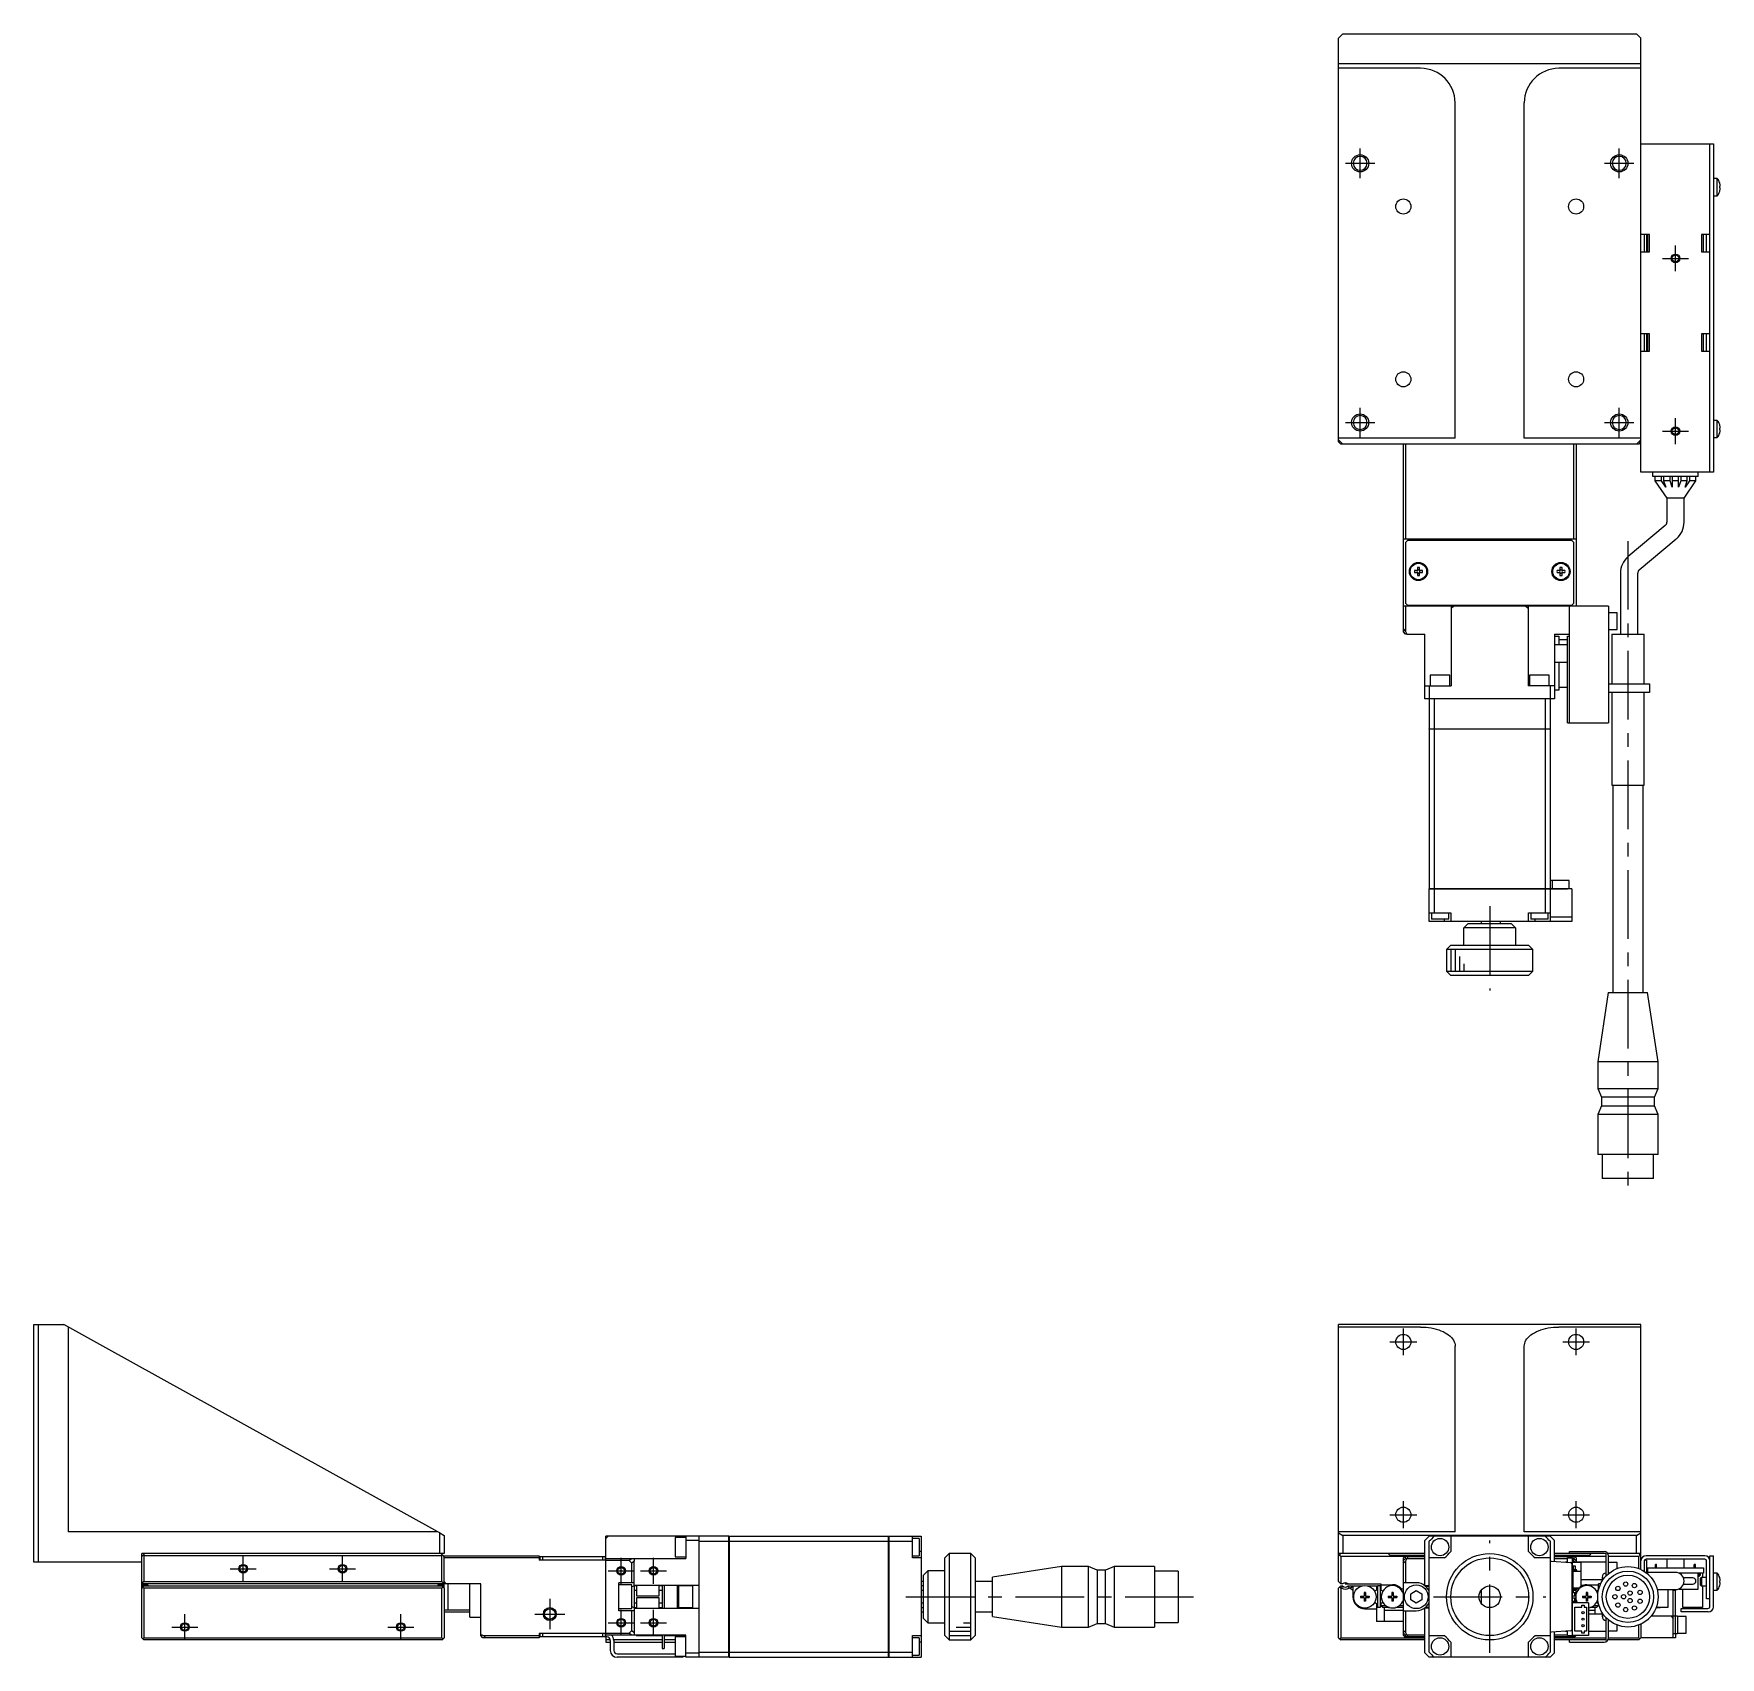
# Model space of a CAD drawing. Extents: x 0 to 808, y -8 to 686.
# Drawn here: x 0 to 390.5, y 310.1 to 686 of the extents above; entities that cross this region are included whole.
import ezdxf

# ---------------------------------------------------------------- set-up
doc = ezdxf.new("R2010")
doc.units = 0
doc.header["$LTSCALE"] = 0.5
doc.linetypes.add('CENTER', pattern=[50.8, 31.75, -6.35, 6.35, -6.35])
for name, color, linetype in [('MSM_CENTER', 1, 'CENTER'), ('MSM_CONTINUOUS', 7, 'CONTINUOUS'), ('MSM_NARROW', 5, 'CONTINUOUS')]:
    doc.layers.add(name, color=color, linetype=linetype)

msp = doc.modelspace()

# ---------------------------------------------------------------- linework, layer by layer
at = {"layer": 'MSM_CENTER'}
for p, q in [((307.13, 652.58), (307.13, 659.38)), ((367.13, 652.58), (367.13, 659.38)), ((303.73, 655.98), (310.53, 655.98)), ((363.73, 655.98), (370.53, 655.98)), ((380.13, 630.98), (380.13, 636.98)), ((377.13, 633.98), (383.13, 633.98)), ((307.13, 592.58), (307.13, 599.38)), ((367.13, 592.58), (367.13, 599.38)), ((303.73, 595.98), (310.53, 595.98)), ((363.73, 595.98), (370.53, 595.98)), ((377.13, 593.98), (383.13, 593.98)), ((380.13, 590.98), (380.13, 596.98)), ((369.13, 568.53), (369.13, 417.43)), ((337.13, 483.98), (337.13, 464.48)), ((314.03, 383.12), (320.23, 383.12)), ((317.13, 380.02), (317.13, 386.22)), ((354.03, 383.12), (360.23, 383.12)), ((357.13, 380.02), (357.13, 386.22)), ((317.13, 340.02), (317.13, 346.22)), ((357.13, 340.02), (357.13, 346.22)), ((314.03, 343.12), (320.23, 343.12)), ((354.03, 343.12), (360.23, 343.12)), ((337.13, 311.12), (337.13, 337.12)), ((48.5, 327.62), (48.5, 333.62)), ((71.5, 327.62), (71.5, 333.62)), ((136, 327.12), (136, 333.12)), ((143.5, 327.12), (143.5, 333.12)), ((45.5, 330.62), (51.5, 330.62)), ((68.5, 330.62), (74.5, 330.62)), ((133, 330.12), (139, 330.12)), ((140.5, 330.12), (146.5, 330.12)), ((119.5, 323.62), (119.5, 316.62)), ((136, 315.12), (136, 321.12)), ((143.5, 315.12), (143.5, 321.12)), ((201.95, 324.12), (268.55, 324.12)), ((324.13, 324.12), (350.13, 324.12)), ((32, 317.12), (38, 317.12)), ((35, 314.12), (35, 320.12)), ((82, 317.12), (88, 317.12)), ((85, 314.12), (85, 320.12)), ((116, 320.12), (123, 320.12)), ((133, 318.12), (139, 318.12)), ((140.5, 318.12), (146.5, 318.12))]:
    msp.add_line(p, q, dxfattribs=at)
at = {"layer": 'MSM_CONTINUOUS'}
for p, q in [((303.13, 685.98), (302.13, 684.98)), ((302.13, 591.48), (302.13, 684.98)), ((303.13, 685.98), (371.13, 685.98)), ((372.13, 684.98), (371.13, 685.98)), ((372.13, 584.48), (372.13, 684.98)), ((372.13, 678.98), (302.13, 678.98)), ((321.13, 677.98), (302.13, 677.98)), ((372.13, 677.98), (353.13, 677.98)), ((329.13, 592.39), (329.13, 669.98)), ((345.13, 592.39), (345.13, 669.98)), ((372.13, 660.48), (388.93, 660.48)), ((388.13, 584.48), (388.13, 660.48)), ((388.93, 660.48), (388.93, 584.48)), ((389.82, 652.48), (388.93, 652.48)), ((389.82, 648.48), (389.82, 652.48)), ((388.93, 648.48), (389.82, 648.48)), ((390.38, 651.41), (390.38, 651.43)), ((390.38, 650.68), (390.51, 650.68)), ((390.38, 650.28), (390.38, 650.68)), ((390.51, 650.28), (390.38, 650.28)), ((390.38, 649.53), (390.38, 649.55)), ((374.13, 639.48), (372.13, 639.48)), ((372.93, 639.48), (372.93, 635.48)), ((373.43, 639.48), (373.43, 635.48)), ((373.63, 639.48), (373.63, 635.48)), ((374.13, 635.48), (374.13, 639.48)), ((388.13, 639.48), (386.13, 639.48)), ((386.13, 639.48), (386.13, 635.48)), ((386.63, 635.48), (386.63, 639.48)), ((387.33, 635.48), (387.33, 639.48)), ((372.13, 635.48), (374.13, 635.48)), ((386.13, 635.48), (388.13, 635.48)), ((374.13, 616.48), (372.13, 616.48)), ((372.93, 616.48), (372.93, 612.48)), ((373.43, 616.48), (373.43, 612.48)), ((373.63, 616.48), (373.63, 612.48)), ((374.13, 612.48), (374.13, 616.48)), ((388.13, 616.48), (386.13, 616.48)), ((386.13, 616.48), (386.13, 612.48)), ((386.63, 612.48), (386.63, 616.48)), ((387.33, 612.48), (387.33, 616.48)), ((372.13, 612.48), (374.13, 612.48)), ((386.13, 612.48), (388.13, 612.48)), ((389.82, 596.48), (388.93, 596.48)), ((389.82, 592.48), (389.82, 596.48)), ((390.38, 595.41), (390.38, 595.43)), ((390.38, 594.68), (390.51, 594.68)), ((390.38, 594.28), (390.38, 594.68)), ((390.51, 594.28), (390.38, 594.28)), ((329.13, 592.39), (302.13, 592.39)), ((302.13, 591.98), (303.13, 590.98)), ((302.28, 591.33), (302.13, 591.48)), ((302.28, 591.33), (302.53, 591.58)), ((302.63, 590.98), (302.28, 591.33)), ((371.63, 590.98), (302.63, 590.98)), ((317.13, 547.48), (317.13, 590.98)), ((317.63, 590.98), (317.63, 568.98)), ((372.13, 592.39), (345.13, 592.39)), ((356.63, 568.98), (356.63, 590.98)), ((357.13, 590.98), (357.13, 553.48)), ((371.13, 590.98), (372.13, 591.98)), ((371.98, 591.33), (371.63, 590.98)), ((371.73, 591.58), (371.98, 591.33)), ((372.13, 591.48), (371.98, 591.33)), ((388.93, 592.48), (389.82, 592.48)), ((390.38, 593.53), (390.38, 593.55)), ((388.93, 584.48), (372.13, 584.48)), ((374.88, 583.48), (374.88, 584.48)), ((385.38, 583.48), (374.88, 583.48)), ((375.38, 583.48), (375.38, 582.48)), ((376.88, 582.48), (375.38, 582.48)), ((375.38, 582.48), (378.13, 578.48)), ((376.88, 582.48), (376.88, 583.48)), ((377.88, 581.03), (376.88, 582.48)), ((377.38, 583.48), (377.38, 582.48)), ((378.88, 582.48), (377.38, 582.48)), ((377.38, 582.48), (377.88, 581.03)), ((378.88, 582.48), (378.88, 583.48)), ((379.38, 581.03), (378.88, 582.48)), ((379.38, 583.48), (379.38, 581.03)), ((380.88, 582.48), (379.38, 582.48)), ((380.88, 581.03), (380.88, 583.48)), ((381.38, 582.48), (380.88, 581.03)), ((381.38, 583.48), (381.38, 582.48)), ((382.88, 582.48), (381.38, 582.48)), ((382.13, 578.48), (384.88, 582.48)), ((382.38, 581.03), (382.88, 582.48)), ((383.38, 582.48), (382.38, 581.03)), ((382.88, 582.48), (382.88, 583.48)), ((383.38, 583.48), (383.38, 582.48)), ((384.88, 582.48), (383.38, 582.48)), ((384.88, 582.48), (384.88, 583.48)), ((385.38, 583.48), (385.38, 584.48)), ((382.13, 578.48), (378.13, 578.48)), ((378.13, 578.48), (378.13, 572.88)), ((382.13, 572.88), (382.13, 578.48)), ((377.77, 572.12), (369.19, 564.92)), ((357.13, 568.98), (317.13, 568.98)), ((318.13, 568.68), (317.63, 568.18)), ((317.63, 568.18), (317.63, 554.18)), ((356.13, 568.68), (318.13, 568.68)), ((322.88, 568.98), (322.88, 568.68)), ((323.38, 568.98), (323.38, 568.68)), ((328.88, 568.68), (328.88, 568.98)), ((332.33, 568.98), (332.13, 568.78)), ((342.13, 568.78), (332.13, 568.78)), ((332.13, 568.78), (332.13, 568.68)), ((342.13, 568.78), (341.93, 568.98)), ((342.13, 568.68), (342.13, 568.78)), ((345.38, 568.98), (345.38, 568.68)), ((350.88, 568.68), (350.88, 568.98)), ((351.38, 568.68), (351.38, 568.98)), ((356.63, 568.18), (356.13, 568.68)), ((356.63, 554.18), (356.63, 568.18)), ((371.76, 561.85), (380.34, 569.05)), ((320.39, 562.4), (320.39, 561.72)), ((320.87, 561.72), (320.87, 562.4)), ((353.39, 562.4), (353.39, 561.72)), ((353.87, 561.72), (353.87, 562.4)), ((320.39, 561.72), (319.71, 561.72)), ((319.71, 561.24), (320.39, 561.24)), ((320.39, 561.24), (320.39, 560.56)), ((321.55, 561.72), (320.87, 561.72)), ((320.87, 560.56), (320.87, 561.24)), ((320.87, 561.24), (321.55, 561.24)), ((353.39, 561.72), (352.71, 561.72)), ((352.71, 561.24), (353.39, 561.24)), ((353.39, 561.24), (353.39, 560.56)), ((354.55, 561.72), (353.87, 561.72)), ((353.87, 560.56), (353.87, 561.24)), ((353.87, 561.24), (354.55, 561.24)), ((367.4, 561.09), (367.4, 546.98)), ((371.4, 546.98), (371.4, 561.09)), ((364.63, 553.48), (317.13, 553.48)), ((317.63, 554.18), (318.13, 553.68)), ((317.63, 553.48), (317.63, 547.6)), ((318.13, 553.68), (356.13, 553.68)), ((322.88, 553.68), (322.88, 553.48)), ((327.13, 553.68), (327.13, 553.48)), ((328.13, 553.68), (328.13, 553.48)), ((328.23, 553.48), (328.23, 534.98)), ((328.23, 552.98), (328.73, 553.48)), ((329.63, 553.68), (329.63, 553.48)), ((344.63, 553.48), (344.63, 553.68)), ((345.53, 553.48), (346.03, 552.98)), ((346.03, 553.48), (346.03, 534.98)), ((346.13, 553.68), (346.13, 553.48)), ((347.13, 553.48), (347.13, 553.68)), ((351.38, 553.48), (351.38, 553.68)), ((355.63, 526.48), (355.63, 553.48)), ((356.13, 553.68), (356.63, 554.18)), ((364.63, 553.48), (364.63, 526.48)), ((366.63, 551.88), (364.63, 551.88)), ((366.63, 548.08), (366.63, 551.88)), ((317.13, 548.1), (317.63, 547.6)), ((317.63, 546.98), (317.13, 547.48)), ((317.63, 547.6), (317.93, 546.98)), ((317.93, 546.98), (317.63, 546.98)), ((317.93, 546.98), (322.13, 546.98)), ((322.13, 531.98), (322.13, 546.98)), ((352.13, 546.98), (352.13, 531.98)), ((352.13, 546.98), (355.63, 546.98)), ((364.63, 548.08), (366.63, 548.08)), ((365.38, 546.98), (372.88, 546.98)), ((365.38, 546.98), (365.38, 535.48)), ((372.88, 535.48), (372.88, 546.98)), ((352.13, 546.48), (353.13, 546.48)), ((355.13, 544.48), (352.13, 544.48)), ((353.13, 546.48), (353.13, 544.48)), ((353.13, 545.73), (355.13, 545.73)), ((355.13, 546.48), (355.63, 546.48)), ((355.13, 526.48), (355.13, 546.48)), ((352.13, 540.48), (355.13, 540.48)), ((353.13, 540.48), (353.13, 533.98)), ((327.88, 537.48), (323.38, 537.48)), ((323.38, 537.48), (323.38, 534.98)), ((327.88, 534.98), (327.88, 537.48)), ((350.88, 537.48), (346.38, 537.48)), ((346.38, 537.48), (346.38, 534.98)), ((350.88, 534.98), (350.88, 537.48)), ((364.63, 535.48), (374.13, 535.48)), ((374.13, 535.48), (374.13, 533.48)), ((322.13, 534.98), (328.23, 534.98)), ((352.13, 531.98), (322.13, 531.98)), ((323.13, 534.98), (323.13, 525.03)), ((324.28, 531.98), (324.28, 525.03)), ((352.13, 534.98), (346.03, 534.98)), ((349.97, 531.98), (349.97, 525.03)), ((351.13, 534.98), (351.13, 525.03)), ((353.13, 533.98), (352.13, 533.98)), ((353.13, 534.73), (355.13, 534.73)), ((374.13, 533.48), (364.63, 533.48)), ((365.38, 533.48), (365.38, 511.98)), ((372.88, 511.98), (372.88, 533.48)), ((323.13, 525.03), (351.13, 525.03)), ((323.13, 524.98), (323.13, 488.03)), ((351.13, 524.98), (323.13, 524.98)), ((323.14, 524.98), (323.14, 525.03)), ((324.28, 524.98), (324.28, 488.03)), ((324.29, 524.98), (324.29, 525.03)), ((349.97, 524.98), (349.97, 525.03)), ((349.97, 524.98), (349.97, 488.03)), ((351.12, 524.98), (351.12, 525.03)), ((351.13, 524.98), (351.13, 488.03)), ((355.13, 526.48), (364.63, 526.48)), ((365.38, 511.98), (372.88, 511.98)), ((365.63, 511.98), (365.63, 463.98)), ((372.63, 463.98), (372.63, 511.98)), ((355.53, 489.98), (351.13, 489.98)), ((351.63, 488.03), (351.63, 489.98)), ((355.53, 487.98), (355.53, 489.98)), ((323.13, 488.03), (355.13, 488.03)), ((356.13, 487.98), (323.13, 487.98)), ((323.13, 480.48), (323.13, 487.98)), ((323.14, 487.98), (323.14, 488.03)), ((324.28, 487.98), (324.28, 482.48)), ((324.29, 487.98), (324.29, 488.03)), ((349.97, 487.98), (349.97, 488.03)), ((349.97, 487.98), (349.97, 482.48)), ((351.12, 487.98), (351.12, 488.03)), ((351.13, 487.98), (351.13, 480.48)), ((355.13, 488.03), (355.13, 487.98)), ((356.13, 487.98), (356.13, 481.53)), ((323.13, 482.48), (328.13, 482.48)), ((356.13, 480.48), (323.13, 480.48)), ((323.63, 482.48), (323.63, 480.98)), ((327.63, 480.98), (323.63, 480.98)), ((326.63, 480.48), (326.63, 480.98)), ((327.63, 480.98), (327.63, 482.48)), ((328.13, 482.48), (328.13, 480.48)), ((335.13, 480.48), (335.13, 479.98)), ((339.63, 479.98), (339.63, 480.48)), ((346.13, 480.48), (346.13, 482.48)), ((346.13, 482.48), (351.13, 482.48)), ((346.63, 482.48), (346.63, 480.98)), ((350.63, 480.98), (346.63, 480.98)), ((347.63, 480.48), (347.63, 480.98)), ((350.63, 480.98), (350.63, 482.48)), ((351.13, 481.53), (356.13, 481.53)), ((356.13, 481.48), (351.13, 481.48)), ((356.08, 481.48), (356.08, 481.53)), ((356.13, 481.48), (356.13, 480.48)), ((332.13, 479.98), (331.13, 478.98)), ((343.13, 478.98), (331.13, 478.98)), ((331.13, 474.98), (331.13, 478.98)), ((332.13, 479.98), (342.13, 479.98)), ((343.13, 478.98), (342.13, 479.98)), ((343.13, 478.98), (343.13, 474.98)), ((328.13, 474.98), (327.13, 473.98)), ((347.13, 473.98), (327.13, 473.98)), ((327.13, 473.98), (327.13, 468.98)), ((328.13, 474.98), (346.13, 474.98)), ((347.13, 473.98), (346.13, 474.98)), ((347.13, 468.98), (347.13, 473.98)), ((327.13, 468.98), (347.13, 468.98)), ((327.13, 468.98), (328.13, 467.98)), ((346.13, 467.98), (347.13, 468.98)), ((346.13, 467.98), (328.13, 467.98)), ((364.56, 463.98), (362.13, 447.98)), ((364.56, 463.98), (373.7, 463.98)), ((376.13, 447.98), (373.7, 463.98)), ((376.13, 447.98), (362.13, 447.98)), ((362.13, 447.98), (362.13, 441.78)), ((376.13, 441.78), (376.13, 447.98)), ((362.13, 441.78), (376.13, 441.78)), ((362.13, 441.78), (362.98, 439.78)), ((375.28, 439.78), (376.13, 441.78)), ((362.98, 437.78), (362.13, 435.78)), ((375.28, 439.78), (362.98, 439.78)), ((362.98, 439.78), (362.98, 437.78)), ((362.98, 437.78), (375.28, 437.78)), ((375.28, 437.78), (375.28, 439.78)), ((376.13, 435.78), (375.28, 437.78)), ((376.13, 435.78), (362.13, 435.78)), ((362.13, 435.78), (362.13, 426.48)), ((376.13, 426.48), (376.13, 435.78)), ((376.13, 426.48), (362.13, 426.48)), ((363.18, 426.48), (363.18, 420.98)), ((375.08, 420.98), (375.08, 426.48)), ((375.08, 420.98), (363.18, 420.98)), ((0, 332.12), (0, 387.12)), ((0, 387.12), (7, 387.12)), ((1, 387.12), (1, 332.12)), ((16, 382.13), (7, 387.12)), ((372.13, 387.12), (302.13, 387.12)), ((302.13, 327.62), (302.13, 387.12)), ((372.13, 330.44), (372.13, 387.12)), ((8, 386.56), (8, 339.12)), ((321.13, 386.56), (302.13, 386.56)), ((321.13, 386.56), (321.75, 386.55)), ((321.75, 386.55), (322.38, 386.51)), ((322.38, 386.51), (322.99, 386.44)), ((322.99, 386.44), (323.6, 386.35)), ((323.6, 386.35), (324.19, 386.22)), ((324.19, 386.22), (324.76, 386.08)), ((324.76, 386.08), (325.31, 385.91)), ((325.31, 385.91), (325.83, 385.72)), ((325.83, 385.72), (326.32, 385.5)), ((326.32, 385.5), (326.78, 385.26)), ((326.78, 385.26), (327.21, 385.01)), ((327.21, 385.01), (327.6, 384.73)), ((327.6, 384.73), (327.95, 384.44)), ((327.95, 384.44), (328.25, 384.14)), ((328.25, 384.14), (328.52, 383.82)), ((328.52, 383.82), (328.74, 383.5)), ((328.74, 383.5), (328.91, 383.16)), ((328.91, 383.16), (329.03, 382.82)), ((329.03, 382.82), (329.1, 382.48)), ((345.15, 382.48), (345.23, 382.82)), ((345.23, 382.82), (345.35, 383.16)), ((345.35, 383.16), (345.52, 383.5)), ((345.52, 383.5), (345.74, 383.82)), ((345.74, 383.82), (346, 384.14)), ((346, 384.14), (346.31, 384.44)), ((346.31, 384.44), (346.65, 384.73)), ((346.65, 384.73), (347.04, 385.01)), ((347.04, 385.01), (347.47, 385.26)), ((347.47, 385.26), (347.93, 385.5)), ((347.93, 385.5), (348.42, 385.72)), ((348.42, 385.72), (348.95, 385.91)), ((348.95, 385.91), (349.49, 386.08)), ((349.49, 386.08), (350.07, 386.22)), ((350.07, 386.22), (350.65, 386.35)), ((350.65, 386.35), (351.26, 386.44)), ((351.26, 386.44), (351.88, 386.51)), ((351.88, 386.51), (352.5, 386.55)), ((352.5, 386.55), (353.13, 386.56)), ((372.13, 386.56), (353.13, 386.56)), ((93.59, 339.12), (16, 382.13)), ((329.1, 382.48), (329.13, 382.13)), ((329.13, 339.12), (329.13, 382.13)), ((345.13, 382.13), (345.15, 382.48)), ((345.13, 339.12), (345.13, 382.13)), ((93.59, 339.12), (8, 339.12)), ((94, 338.89), (93.59, 339.12)), ((94, 334.12), (94, 338.89)), ((94, 338.89), (95, 338.34)), ((95, 338.34), (95, 334.12)), ((132.5, 337.62), (133, 338.12)), ((160.95, 338.12), (132.5, 338.12)), ((132.5, 315.62), (132.5, 338.12)), ((148.5, 337.87), (148.5, 333.37)), ((151, 337.87), (148.5, 337.87)), ((151, 338.12), (151, 333.02)), ((154, 337.12), (151, 337.12)), ((154, 338.12), (154, 310.12)), ((154, 336.96), (160.95, 336.96)), ((160.95, 310.12), (160.95, 338.12)), ((161, 338.11), (160.95, 338.11)), ((161, 336.96), (160.95, 336.96)), ((161, 338.12), (197.95, 338.12)), ((161, 338.12), (161, 310.12)), ((161, 336.96), (197.95, 336.96)), ((197.95, 310.12), (197.95, 338.12)), ((198, 338.11), (197.95, 338.11)), ((198, 336.96), (197.95, 336.96)), ((198, 338.12), (205.5, 338.12)), ((198, 338.12), (198, 310.12)), ((198, 336.96), (203.5, 336.96)), ((203.5, 333.12), (203.5, 338.12)), ((205, 337.62), (203.5, 337.62)), ((205, 337.62), (205, 333.62)), ((205.5, 338.12), (205.5, 310.12)), ((329.13, 339.12), (302.13, 339.12)), ((302.13, 338.89), (303.13, 338.34)), ((303.13, 338.34), (303.13, 334.12)), ((371.13, 338.34), (303.13, 338.34)), ((323.13, 338.12), (322.13, 337.12)), ((322.13, 326.72), (322.13, 337.12)), ((351.13, 338.12), (323.13, 338.12)), ((323.13, 311.27), (323.13, 336.96)), ((328.13, 338.12), (328.13, 334.62)), ((372.13, 339.12), (345.13, 339.12)), ((346.13, 334.62), (346.13, 338.12)), ((352.13, 337.12), (351.13, 338.12)), ((351.13, 336.96), (351.13, 311.27)), ((352.13, 332.3), (352.13, 337.12)), ((371.13, 338.34), (372.13, 338.89)), ((371.13, 334.12), (371.13, 338.34)), ((25, 332.12), (0, 332.12)), ((95, 334.12), (25, 334.12)), ((25, 314.62), (25, 334.12)), ((25.35, 333.77), (25, 333.42)), ((25.7, 334.12), (25.35, 333.77)), ((25.5, 333.62), (25.35, 333.77)), ((25.5, 333.62), (25.5, 327.62)), ((94.5, 333.62), (25.5, 333.62)), ((94.65, 333.77), (94.3, 334.12)), ((94.65, 333.77), (94.5, 333.62)), ((94.5, 327.62), (94.5, 333.62)), ((95, 333.42), (94.65, 333.77)), ((94.8, 333.62), (117, 333.62)), ((95, 326.12), (95, 333.62)), ((117, 333.12), (95, 333.12)), ((117, 333.62), (117, 332.62)), ((132.5, 332.62), (117, 332.62)), ((117.3, 332.62), (117.3, 333.42)), ((117.3, 333.42), (132.3, 333.42)), ((117.8, 333.42), (117.8, 332.62)), ((131.8, 332.62), (131.8, 333.42)), ((132.3, 333.42), (132.3, 332.62)), ((132.5, 333.02), (139, 333.02)), ((137.89, 332.52), (132.5, 332.52)), ((137.89, 332.52), (138.39, 333.02)), ((138.5, 331.9), (137.89, 332.52)), ((139, 332.4), (138.5, 331.9)), ((139, 333.02), (139, 332.4)), ((139, 333.02), (151, 333.02)), ((139, 326.61), (139, 332.4)), ((148.5, 333.37), (151, 333.37)), ((203.5, 333.62), (205, 333.62)), ((205.5, 333.12), (203.5, 333.12)), ((205.5, 334.62), (205, 334.62)), ((212, 334.12), (211, 333.12)), ((211, 315.12), (211, 333.12)), ((212, 334.12), (212, 314.12)), ((217, 334.12), (212, 334.12)), ((217, 314.12), (217, 334.12)), ((218, 333.12), (217, 334.12)), ((218, 333.12), (218, 315.12)), ((322.13, 334.12), (302.13, 334.12)), ((302.28, 333.77), (302.13, 333.62)), ((302.28, 333.77), (302.63, 334.12)), ((302.63, 333.42), (302.28, 333.77)), ((302.63, 333.42), (302.63, 327.12)), ((317.43, 333.42), (302.63, 333.42)), ((313.63, 334.12), (313.98, 333.77)), ((313.98, 333.77), (322.13, 333.77)), ((317.63, 333.62), (317.13, 333.12)), ((317.13, 315.12), (317.13, 333.12)), ((317.13, 332.52), (317.63, 333.02)), ((317.23, 332.62), (317.13, 332.62)), ((317.63, 332.4), (317.13, 331.9)), ((322.13, 333.62), (317.63, 333.62)), ((317.63, 333.02), (317.63, 333.42)), ((317.63, 333.42), (322.13, 333.42)), ((317.93, 333.02), (317.63, 332.4)), ((317.63, 333.02), (322.13, 333.02)), ((317.63, 332.4), (317.63, 327.37)), ((318.13, 333.42), (318.13, 333.02)), ((326.63, 333.12), (323.13, 333.12)), ((351.13, 333.12), (347.63, 333.12)), ((351.13, 332.37), (351.43, 332.35)), ((351.43, 332.35), (355.85, 332.04)), ((355.63, 334.12), (352.13, 334.12)), ((352.13, 333.77), (360.28, 333.77)), ((356.63, 333.62), (352.13, 333.62)), ((352.13, 333.42), (356.63, 333.42)), ((352.13, 333.02), (355.13, 333.02)), ((355.13, 332.12), (354.7, 332.12)), ((355.13, 332.09), (355.13, 333.12)), ((355.13, 333.12), (356.33, 333.12)), ((355.63, 334.62), (363.63, 334.62)), ((355.63, 334.12), (355.63, 334.62)), ((363.93, 334.12), (355.63, 334.12)), ((356.13, 333.12), (356.13, 333.42)), ((356.33, 315.12), (356.33, 333.12)), ((356.33, 333.02), (356.63, 333.02)), ((356.63, 332.4), (356.33, 333)), ((358.33, 332.02), (356.33, 332.02)), ((357.13, 333.12), (356.63, 333.62)), ((356.63, 333.42), (356.63, 333.02)), ((356.63, 333.02), (357.13, 332.52)), ((357.01, 332.02), (356.63, 332.4)), ((356.63, 332.02), (356.63, 332.4)), ((364.13, 333.42), (356.83, 333.42)), ((357.13, 332.62), (357.03, 332.62)), ((357.13, 333.12), (357.13, 332.02)), ((364.13, 332.12), (357.13, 332.12)), ((358.33, 328.22), (358.33, 332.02)), ((360.28, 333.77), (360.63, 334.12)), ((364.13, 329.02), (364.13, 333.92)), ((372.13, 334.12), (364.49, 334.12)), ((364.63, 329.48), (364.63, 333.62)), ((371.63, 333.42), (364.63, 333.42)), ((366.63, 332.02), (364.63, 332.02)), ((366.63, 330.65), (366.63, 332.02)), ((371.63, 334.12), (371.98, 333.77)), ((371.98, 333.77), (371.63, 333.42)), ((371.63, 330.65), (371.63, 333.42)), ((372.13, 333.62), (371.98, 333.77)), ((372.93, 332.42), (372.93, 330)), ((373.43, 332.62), (372.98, 332.62)), ((386.93, 333.62), (373.33, 333.62)), ((386.93, 332.82), (373.33, 332.82)), ((373.43, 332.62), (373.43, 329.77)), ((378.13, 332.82), (378.13, 330.82)), ((382.13, 330.82), (382.13, 332.82)), ((387.33, 323.62), (387.33, 332.42)), ((388.13, 333.62), (388.93, 333.62)), ((388.13, 321.92), (388.13, 333.62)), ((388.93, 321.82), (388.93, 333.62)), ((138.5, 327.37), (138.5, 331.9)), ((206, 329.12), (207, 330.12)), ((206, 319.12), (206, 329.12)), ((207, 330.12), (207, 318.12)), ((211, 330.12), (207, 330.12)), ((238, 331.12), (222, 328.69)), ((222, 319.55), (222, 328.69)), ((238, 331.12), (238, 317.12)), ((244.2, 331.12), (238, 331.12)), ((244.2, 317.12), (244.2, 331.12)), ((246.2, 330.27), (244.2, 331.12)), ((246.2, 330.27), (246.2, 317.97)), ((248.2, 330.27), (246.2, 330.27)), ((250.2, 331.12), (248.2, 330.27)), ((248.2, 317.97), (248.2, 330.27)), ((250.2, 331.12), (250.2, 317.12)), ((259.5, 331.12), (250.2, 331.12)), ((259.5, 331.12), (259.5, 317.12)), ((265, 330.07), (259.5, 330.07)), ((265, 330.07), (265, 318.17)), ((356.13, 331.74), (356.13, 316.5)), ((356.33, 331.29), (356.88, 331.29)), ((356.33, 331.07), (356.56, 331.07)), ((356.33, 330.82), (356.56, 330.82)), ((356.33, 330.75), (356.56, 330.75)), ((356.33, 330.34), (356.41, 330.34)), ((356.33, 328.34), (356.43, 328.34)), ((356.33, 328.22), (356.43, 328.22)), ((356.43, 326.22), (356.43, 329.92)), ((356.53, 330.02), (358.11, 330.02)), ((356.56, 330.56), (356.56, 331.07)), ((356.66, 330.46), (356.99, 330.46)), ((356.99, 330.23), (356.66, 330.23)), ((356.88, 331.29), (356.88, 330.46)), ((356.88, 330.23), (356.88, 330.02)), ((357.09, 330.02), (357.09, 330.13)), ((357.32, 330.02), (357.32, 330.13)), ((358.21, 329.92), (358.21, 326.54)), ((358.21, 328.22), (358.33, 328.22)), ((358.21, 328.12), (363.13, 328.12)), ((363.13, 328.62), (363.13, 327.72)), ((364.8, 329.62), (364.63, 329.62)), ((380.13, 329.77), (373.26, 329.77)), ((373.63, 330.82), (373.63, 329.77)), ((373.63, 330.82), (386.63, 330.82)), ((375.5, 330.82), (375.5, 331.62)), ((375.75, 331.62), (375.5, 331.62)), ((375.75, 330.82), (375.75, 331.62)), ((386.63, 329.62), (380.89, 329.62)), ((384.13, 328.52), (381.98, 328.52)), ((384.5, 330.82), (384.5, 331.62)), ((384.75, 331.62), (384.5, 331.62)), ((384.75, 330.82), (384.75, 331.62)), ((385.38, 325.92), (385.38, 329.62)), ((385.61, 328.82), (385.38, 328.82)), ((385.61, 329.62), (385.61, 328.82)), ((385.83, 329.07), (385.61, 329.07)), ((385.83, 329.62), (385.83, 329.07)), ((386.13, 328.62), (385.93, 328.42)), ((385.93, 326.82), (385.93, 328.42)), ((386.13, 328.62), (386.13, 326.62)), ((387.33, 328.62), (386.13, 328.62)), ((386.38, 329.62), (386.38, 328.62)), ((386.63, 330.82), (386.63, 329.62)), ((389.82, 329.62), (388.93, 329.62)), ((389.82, 325.62), (389.82, 329.62)), ((390.38, 328.55), (390.38, 328.57)), ((25, 327.12), (25.5, 327.62)), ((103.5, 327.12), (25, 327.12)), ((25, 326.92), (26.4, 326.92)), ((25.5, 326.62), (25, 326.12)), ((25.1, 326.22), (25.1, 326.42)), ((25.5, 326.12), (25.25, 326.37)), ((26.1, 326.72), (25.4, 326.72)), ((25.5, 327.62), (94.5, 327.62)), ((25.5, 326.62), (94.5, 326.62)), ((94.5, 326.12), (25.5, 326.12)), ((25.5, 326.12), (25.5, 314.62)), ((26.4, 326.92), (26.4, 326.62)), ((95, 326.92), (93.6, 326.92)), ((93.6, 326.92), (93.6, 326.62)), ((94.6, 326.72), (93.9, 326.72)), ((94.5, 327.62), (95, 327.12)), ((95, 326.12), (94.5, 326.62)), ((94.75, 326.37), (94.5, 326.12)), ((94.5, 314.62), (94.5, 326.12)), ((94.9, 326.42), (94.9, 326.22)), ((95.5, 327.12), (95, 327.62)), ((95, 326.12), (95, 314.62)), ((96, 321.12), (96, 327.12)), ((101, 319.37), (101, 327.12)), ((103.5, 315.12), (103.5, 327.12)), ((139, 327.37), (135.5, 327.37)), ((135.5, 320.87), (135.5, 327.37)), ((138.5, 326.87), (135.5, 326.87)), ((138.5, 321.37), (138.5, 326.87)), ((139, 326.61), (138.5, 326.4)), ((154, 326.72), (139, 326.72)), ((139.1, 321.52), (139.1, 326.72)), ((139.6, 326.62), (139.1, 326.62)), ((139.1, 325.62), (139.6, 325.62)), ((139.5, 326.72), (139.5, 326.62)), ((139.6, 326.72), (139.6, 324.37)), ((139.6, 324.37), (144.8, 324.37)), ((144.8, 324.37), (144.8, 326.72)), ((145.5, 326.62), (144.8, 326.62)), ((144.8, 325.62), (145.5, 325.62)), ((145.5, 326.72), (145.5, 321.52)), ((146, 326.72), (146, 321.52)), ((149.1, 321.52), (149.1, 326.72)), ((149.3, 326.72), (149.3, 321.52)), ((152.5, 326.62), (149.3, 326.62)), ((152.5, 326.72), (152.5, 321.52)), ((206, 327.62), (205.5, 327.62)), ((206, 326.62), (205.5, 326.62)), ((205.5, 325.62), (206, 325.62)), ((222, 327.62), (218, 327.62)), ((302.13, 327.62), (302.63, 327.12)), ((302.63, 326.62), (302.13, 326.12)), ((302.13, 314.62), (302.13, 326.12)), ((302.63, 326.12), (302.38, 326.37)), ((303.07, 327.12), (302.63, 327.12)), ((302.63, 326.62), (303.07, 326.62)), ((302.63, 326.12), (302.63, 314.62)), ((302.9, 326.12), (302.63, 326.12)), ((302.9, 326.12), (303.07, 326.62)), ((303.63, 327.36), (303.63, 327.12)), ((303.63, 327.12), (311.93, 327.12)), ((304.56, 326.12), (304.39, 326.62)), ((304.39, 326.62), (307.51, 326.62)), ((304.93, 326.12), (304.56, 326.12)), ((305.43, 326.47), (304.93, 326.12)), ((304.93, 326.12), (305.43, 325.62)), ((305.43, 326.62), (305.43, 324.12)), ((307.23, 324.26), (307.23, 323.97)), ((307.23, 324.26), (308.02, 324.26)), ((307.76, 324.26), (307.76, 323.97)), ((308.37, 325.12), (308.08, 325.12)), ((308.08, 325.12), (308.08, 324.32)), ((308.08, 324.59), (308.37, 324.59)), ((308.37, 325.12), (308.37, 324.32)), ((308.43, 324.26), (309.23, 324.26)), ((308.7, 323.97), (308.7, 324.26)), ((308.94, 326.62), (310.93, 326.62)), ((309.23, 324.26), (309.23, 323.97)), ((310.93, 325.67), (310.67, 325.52)), ((310.93, 326.62), (310.93, 325.67)), ((311.73, 326.62), (311.13, 326.62)), ((311.13, 326.62), (311.13, 321.62)), ((311.73, 326.62), (311.73, 321.62)), ((311.93, 327.12), (311.93, 325.67)), ((311.93, 326.92), (314.63, 326.92)), ((311.93, 325.67), (312.15, 325.54)), ((313.63, 324.26), (313.63, 323.97)), ((313.63, 324.26), (314.42, 324.26)), ((314.16, 324.26), (314.16, 323.97)), ((314.77, 325.12), (314.48, 325.12)), ((314.48, 325.12), (314.48, 324.32)), ((314.48, 324.59), (314.77, 324.59)), ((314.77, 325.12), (314.77, 324.32)), ((314.83, 324.26), (315.63, 324.26)), ((315.1, 323.97), (315.1, 324.26)), ((315.63, 324.26), (315.63, 323.97)), ((317.13, 325.92), (316.77, 325.92)), ((320.13, 327.37), (317.13, 327.37)), ((318.88, 324.84), (320.13, 325.56)), ((318.88, 323.39), (318.88, 324.84)), ((320.13, 325.56), (321.38, 324.84)), ((321.38, 324.84), (321.38, 323.39)), ((322.13, 326.72), (323.13, 326.72)), ((322.22, 326.61), (323.13, 326.61)), ((335.13, 325.62), (335.13, 322.62)), ((356.33, 327.37), (356.43, 327.37)), ((356.33, 326.8), (356.43, 326.8)), ((356.33, 325.62), (356.33, 325.62)), ((356.56, 325.39), (356.33, 325.39)), ((356.56, 325.32), (356.33, 325.32)), ((356.56, 325.07), (356.33, 325.07)), ((356.33, 324.37), (357.13, 324.37)), ((357.79, 326.12), (356.53, 326.12)), ((356.56, 325.62), (357.13, 325.62)), ((356.56, 325.07), (356.56, 325.58)), ((356.56, 325.12), (357.13, 325.12)), ((356.99, 325.91), (356.66, 325.91)), ((356.66, 325.68), (356.99, 325.68)), ((356.75, 326.12), (356.75, 325.91)), ((356.75, 325.68), (356.75, 325.62)), ((356.75, 325.12), (356.75, 324.37)), ((356.88, 326.12), (356.88, 325.91)), ((356.88, 325.68), (356.88, 325.62)), ((356.88, 325.12), (356.88, 324.37)), ((357.09, 326.01), (357.09, 326.12)), ((357.13, 322.69), (357.13, 325.71)), ((357.48, 325.92), (357.3, 325.92)), ((357.32, 326.01), (357.32, 326.12)), ((358.18, 326.47), (357.86, 326.15)), ((358.63, 324.26), (358.63, 323.97)), ((358.63, 324.26), (359.42, 324.26)), ((359.16, 324.26), (359.16, 323.97)), ((359.48, 325.12), (359.48, 324.32)), ((359.77, 325.12), (359.48, 325.12)), ((359.48, 324.59), (359.77, 324.59)), ((359.63, 326.92), (362.33, 326.92)), ((359.77, 325.12), (359.77, 324.32)), ((359.83, 324.26), (360.63, 324.26)), ((360.1, 323.97), (360.1, 324.26)), ((360.63, 324.26), (360.63, 323.97)), ((362.3, 325.65), (362.1, 325.54)), ((362.8, 327.12), (362.33, 327.12)), ((362.33, 325.78), (362.33, 327.12)), ((362.59, 326.62), (362.53, 326.62)), ((362.53, 326.62), (362.53, 326.45)), ((375.93, 325.77), (380.13, 325.77)), ((378.38, 325.77), (378.38, 321.62)), ((379.63, 314.62), (379.63, 325.62)), ((379.63, 325.62), (380.13, 325.62)), ((380.13, 315.62), (380.13, 325.62)), ((380.89, 325.92), (385.38, 325.92)), ((381.88, 321.62), (381.88, 325.92)), ((381.98, 327.02), (384.13, 327.02)), ((385.93, 326.82), (386.13, 326.62)), ((386.13, 326.62), (387.33, 326.62)), ((386.38, 326.62), (386.38, 321.62)), ((388.93, 325.62), (389.82, 325.62)), ((390.38, 327.82), (390.51, 327.82)), ((390.38, 327.42), (390.38, 327.82)), ((390.51, 327.42), (390.38, 327.42)), ((390.38, 326.67), (390.38, 326.69)), ((95, 321.12), (101, 321.12)), ((95, 320.62), (101, 320.62)), ((135.5, 321.37), (138.5, 321.37)), ((139, 320.87), (135.5, 320.87)), ((138.5, 321.84), (139, 321.63)), ((138.5, 316.33), (138.5, 320.87)), ((139, 321.63), (139, 315.83)), ((139, 321.52), (154, 321.52)), ((139.6, 322.62), (139.1, 322.62)), ((139.1, 321.62), (139.6, 321.62)), ((139.5, 321.62), (139.5, 321.52)), ((139.6, 323.87), (139.6, 321.52)), ((144.8, 323.87), (139.6, 323.87)), ((144.8, 321.52), (144.8, 323.87)), ((145.5, 322.62), (144.8, 322.62)), ((144.8, 321.62), (145.5, 321.62)), ((149.3, 321.62), (152.5, 321.62)), ((206, 322.62), (205.5, 322.62)), ((205.5, 321.62), (206, 321.62)), ((205.5, 320.62), (206, 320.62)), ((218, 320.62), (222, 320.62)), ((307.23, 323.97), (308.02, 323.97)), ((308.08, 323.91), (308.08, 323.12)), ((308.08, 323.65), (308.37, 323.65)), ((308.37, 323.12), (308.08, 323.12)), ((308.23, 321.32), (310.93, 321.32)), ((308.37, 323.91), (308.37, 323.12)), ((308.43, 323.97), (309.23, 323.97)), ((310.67, 322.72), (310.93, 322.57)), ((310.93, 322.57), (310.93, 318.42)), ((311.73, 321.62), (311.13, 321.62)), ((311.93, 322.57), (312.15, 322.7)), ((311.93, 322.57), (311.93, 322.12)), ((311.93, 322.12), (312.97, 322.12)), ((311.93, 322.12), (312.43, 321.62)), ((313.91, 321.62), (312.43, 321.62)), ((312.68, 321.62), (312.68, 318.42)), ((317.13, 320.92), (312.68, 320.92)), ((313.63, 323.97), (314.42, 323.97)), ((314.48, 323.91), (314.48, 323.12)), ((314.48, 323.65), (314.77, 323.65)), ((314.77, 323.12), (314.48, 323.12)), ((314.77, 323.91), (314.77, 323.12)), ((314.83, 323.97), (315.63, 323.97)), ((317.13, 321.62), (315.34, 321.62)), ((316.29, 322.12), (317.13, 322.12)), ((316.93, 321.62), (317.13, 321.82)), ((317.13, 320.87), (320.13, 320.87)), ((317.63, 320.87), (317.63, 315.83)), ((320.13, 322.67), (318.88, 323.39)), ((321.38, 323.39), (320.13, 322.67)), ((322.13, 311.12), (322.13, 321.52)), ((323.13, 321.52), (322.13, 321.52)), ((323.13, 321.63), (322.22, 321.63)), ((356.33, 323.87), (357.13, 323.87)), ((356.33, 323.12), (357.13, 323.12)), ((360.03, 322.69), (356.33, 322.69)), ((356.75, 323.87), (356.75, 323.12)), ((356.83, 321.69), (358.48, 321.69)), ((356.83, 316.19), (356.83, 321.69)), ((356.88, 323.87), (356.88, 323.12)), ((358.48, 321.69), (358.48, 322.19)), ((358.48, 322.19), (358.98, 322.19)), ((358.63, 323.97), (359.42, 323.97)), ((358.98, 322.19), (358.98, 321.69)), ((358.98, 321.69), (359.53, 321.69)), ((359.48, 323.91), (359.48, 323.12)), ((359.48, 323.65), (359.77, 323.65)), ((359.77, 323.12), (359.48, 323.12)), ((359.53, 321.69), (359.53, 316.19)), ((359.77, 323.91), (359.77, 323.12)), ((359.83, 323.97), (360.63, 323.97)), ((360.03, 322.69), (360.03, 315.19)), ((361.58, 320.92), (360.03, 320.92)), ((361.83, 321.62), (360.34, 321.62)), ((361.29, 322.12), (362.33, 322.12)), ((361.58, 320.12), (361.58, 321.62)), ((361.83, 321.62), (362.33, 322.12)), ((362.3, 322.58), (362.1, 322.7)), ((362.33, 322.12), (362.33, 322.46)), ((362.53, 321.78), (362.53, 321.62)), ((362.59, 321.62), (362.53, 321.62)), ((363.13, 320.51), (363.13, 319.62)), ((375.68, 321.65), (375.68, 321.62)), ((375.68, 321.62), (376.58, 321.62)), ((375.7, 321.72), (377.38, 321.72)), ((376.05, 321.72), (376.05, 321.62)), ((376.2, 321.72), (376.2, 321.62)), ((376.58, 321.72), (376.58, 321.62)), ((377.38, 321.62), (377.38, 321.72)), ((378.38, 321.62), (377.38, 321.62)), ((381.43, 320.62), (381.43, 321.42)), ((381.43, 321.42), (387.63, 321.42)), ((387.73, 320.62), (381.43, 320.62)), ((386.38, 321.62), (381.88, 321.62)), ((388.13, 323.62), (387.33, 323.62)), ((101, 319.37), (103.5, 319.37)), ((137.89, 315.72), (138.5, 316.33)), ((138.5, 316.33), (139, 315.83)), ((207, 318.12), (206, 319.12)), ((207, 318.12), (211, 318.12)), ((222, 319.55), (238, 317.12)), ((238, 317.12), (244.2, 317.12)), ((244.2, 317.12), (246.2, 317.97)), ((246.2, 317.97), (248.2, 317.97)), ((248.2, 317.97), (250.2, 317.12)), ((250.2, 317.12), (259.5, 317.12)), ((259.5, 318.17), (265, 318.17)), ((317.13, 318.42), (310.93, 318.42)), ((317.13, 316.33), (317.63, 315.83)), ((363.13, 320.12), (360.03, 320.12)), ((364.13, 314.32), (364.13, 319.22)), ((364.63, 314.62), (364.63, 318.75)), ((364.63, 318.62), (364.8, 318.62)), ((366.63, 316.22), (366.63, 317.58)), ((371.63, 314.62), (371.63, 317.58)), ((372.13, 317.79), (372.13, 314.62)), ((380.63, 319.62), (374.49, 319.62)), ((379.13, 319.62), (379.63, 319.12)), ((380.63, 319.62), (380.63, 315.62)), ((382.63, 319.52), (380.63, 319.52)), ((382.63, 315.72), (382.63, 319.52)), ((25, 314.62), (25.5, 314.12)), ((25.25, 314.37), (25.5, 314.62)), ((25.5, 314.62), (94.5, 314.62)), ((94.5, 314.12), (25.5, 314.12)), ((94.5, 314.62), (94.75, 314.37)), ((94.5, 314.12), (95, 314.62)), ((103.5, 315.42), (104.11, 315.12)), ((104, 314.62), (103.5, 315.12)), ((117, 314.62), (104, 314.62)), ((104.11, 315.12), (117, 315.12)), ((104.11, 315.12), (104.61, 314.62)), ((132.5, 315.62), (117, 315.62)), ((117, 315.62), (117, 314.62)), ((117.3, 314.82), (117.3, 315.62)), ((132.7, 314.82), (117.3, 314.82)), ((117.8, 315.62), (117.8, 314.82)), ((131.8, 314.82), (131.8, 315.62)), ((132.3, 315.62), (132.3, 314.82)), ((132.5, 315.72), (137.89, 315.72)), ((132.5, 315.22), (132.5, 315.62)), ((151, 315.22), (132.5, 315.22)), ((132.5, 314.82), (132.5, 313.62)), ((133.49, 314.12), (132.5, 314.12)), ((132.5, 313.62), (133.5, 313.62)), ((133.5, 314.02), (133.5, 311.72)), ((145.5, 314.12), (134.3, 314.12)), ((134.3, 314.02), (134.3, 311.72)), ((134.3, 313.62), (145.5, 313.62)), ((138.39, 315.22), (137.89, 315.72)), ((139, 315.83), (139, 315.22)), ((139.5, 315.22), (139.5, 315.12)), ((139.5, 315.12), (145.5, 315.12)), ((145.5, 315.22), (145.5, 312.12)), ((146, 315.22), (146, 312.12)), ((146, 315.12), (151, 315.12)), ((148.5, 314.12), (146, 314.12)), ((146, 313.62), (148.5, 313.62)), ((148.5, 314.87), (148.5, 310.37)), ((151, 314.87), (148.5, 314.87)), ((151, 310.12), (151, 315.22)), ((203.5, 315.12), (205.5, 315.12)), ((203.5, 310.12), (203.5, 315.12)), ((205, 314.62), (203.5, 314.62)), ((205, 314.62), (205, 310.62)), ((205.5, 313.62), (205, 313.62)), ((211, 315.12), (212, 314.12)), ((212, 314.12), (217, 314.12)), ((217, 314.12), (218, 315.12)), ((302.13, 314.62), (302.63, 314.12)), ((302.38, 314.37), (302.63, 314.62)), ((302.63, 314.62), (322.13, 314.62)), ((322.13, 314.12), (302.63, 314.12)), ((317.63, 315.22), (317.13, 315.72)), ((317.23, 315.62), (317.13, 315.62)), ((317.13, 315.12), (317.63, 314.62)), ((317.63, 315.83), (317.93, 315.22)), ((317.63, 314.82), (317.63, 315.22)), ((322.13, 315.22), (317.63, 315.22)), ((322.13, 314.82), (317.63, 314.82)), ((318.13, 315.22), (318.13, 314.82)), ((323.13, 315.12), (326.63, 315.12)), ((328.13, 313.62), (328.13, 310.12)), ((346.13, 310.12), (346.13, 313.62)), ((347.63, 315.12), (351.13, 315.12)), ((351.43, 315.89), (351.13, 315.87)), ((355.85, 316.2), (351.43, 315.89)), ((352.13, 311.12), (352.13, 315.94)), ((355.13, 315.22), (352.13, 315.22)), ((356.63, 314.82), (352.13, 314.82)), ((352.13, 314.62), (364.13, 314.62)), ((355.63, 314.12), (352.13, 314.12)), ((354.7, 316.12), (355.13, 316.12)), ((355.13, 315.12), (355.13, 316.15)), ((355.13, 315.12), (356.33, 315.12)), ((355.63, 313.62), (355.63, 314.12)), ((363.93, 314.12), (355.63, 314.12)), ((355.63, 313.62), (363.63, 313.62)), ((356.13, 314.82), (356.13, 315.12)), ((360.03, 315.19), (356.33, 315.19)), ((356.63, 315.19), (356.63, 314.82)), ((356.63, 314.62), (357.13, 315.12)), ((358.48, 316.19), (356.83, 316.19)), ((357.13, 315.12), (357.13, 315.19)), ((358.48, 315.69), (358.48, 316.19)), ((358.98, 315.69), (358.48, 315.69)), ((358.98, 316.19), (358.98, 315.69)), ((359.53, 316.19), (358.98, 316.19)), ((360.03, 316.12), (364.13, 316.12)), ((371.63, 314.12), (364.49, 314.12)), ((364.63, 316.22), (366.63, 316.22)), ((364.63, 314.62), (371.63, 314.62)), ((372.13, 314.62), (371.63, 314.12)), ((371.63, 314.62), (371.88, 314.37)), ((380.13, 314.62), (372.13, 314.62)), ((379.63, 315.62), (380.63, 315.62)), ((380.13, 315.62), (380.13, 314.62)), ((380.63, 315.72), (382.63, 315.72)), ((135.1, 310.92), (148.5, 310.92)), ((150.3, 310.12), (135.1, 310.12)), ((145.5, 312.12), (146, 312.12)), ((148.5, 310.37), (151, 310.37)), ((149.8, 310.12), (149.8, 310.37)), ((150.3, 310.37), (150.3, 310.12)), ((151, 311.12), (154, 311.12)), ((160.95, 310.12), (151, 310.12)), ((154, 311.27), (160.95, 311.27)), ((161, 311.28), (160.95, 311.28)), ((161, 310.13), (160.95, 310.13)), ((161, 311.27), (197.95, 311.27)), ((161, 310.12), (197.95, 310.12)), ((198, 311.28), (197.95, 311.28)), ((198, 310.13), (197.95, 310.13)), ((198, 311.27), (203.5, 311.27)), ((198, 310.12), (205.5, 310.12)), ((203.5, 310.62), (205, 310.62)), ((322.13, 311.12), (323.13, 310.12)), ((351.13, 310.12), (323.13, 310.12)), ((351.13, 310.12), (352.13, 311.12))]:
    msp.add_line(p, q, dxfattribs=at)
at = {"layer": 'MSM_CONTINUOUS', "extrusion": (0, 0, -1)}
for centre in [(-307.13, 655.98), (-367.13, 655.98), (-307.13, 595.98), (-367.13, 595.98)]:
    msp.add_circle(centre, 1.62, dxfattribs=at)
at = {"layer": 'MSM_CONTINUOUS'}
for centre, radius in [((317.13, 645.98), 1.75), ((357.13, 645.98), 1.75), ((380.13, 633.98), 0.783), ((317.13, 605.98), 1.75), ((357.13, 605.98), 1.75), ((380.13, 593.98), 0.783), ((320.63, 561.48), 2.1), ((320.63, 561.48), 1.9), ((353.63, 561.48), 2.1), ((353.63, 561.48), 1.9), ((317.13, 383.12), 1.75), ((357.13, 383.12), 1.75), ((317.13, 343.12), 1.75), ((357.13, 343.12), 1.75), ((325.63, 335.62), 2), ((348.63, 335.62), 2), ((337.13, 324.12), 10), ((337.13, 324.12), 9), ((48.5, 330.62), 0.783), ((71.5, 330.62), 0.783), ((136, 330.12), 0.783), ((143.5, 330.12), 0.783), ((369.13, 324.12), 7), ((369.13, 324.12), 5.95), ((369.13, 324.12), 5), ((308.23, 324.12), 2.6), ((320.13, 324.12), 2.75), ((337.13, 324.12), 2.5), ((366.13, 324.12), 0.5), ((366.83, 326.04), 0.5), ((368.13, 324.12), 0.5), ((368.61, 327.07), 0.5), ((369.63, 324.98), 0.5), ((370.63, 326.71), 0.5), ((371.95, 325.14), 0.5), ((119.5, 320.12), 1.23), ((358.73, 320.44), 0.25), ((366.83, 322.19), 0.5), ((368.61, 321.16), 0.5), ((369.63, 323.25), 0.5), ((370.63, 321.52), 0.5), ((371.95, 323.09), 0.5), ((35, 317.12), 0.783), ((85, 317.12), 0.783), ((136, 318.12), 0.783), ((143.5, 318.12), 0.783), ((358.73, 318.94), 0.25), ((358.73, 317.44), 0.25), ((325.63, 312.62), 2), ((348.63, 312.62), 2)]:
    msp.add_circle(centre, radius, dxfattribs=at)
for centre, radius, start, end in [((321.13, 669.98), 8, 0, 90), ((353.13, 669.98), 8, 90, 180), ((387.33, 650.48), 3.2, 17.27, 38.6822), ((387.33, 650.48), 3.2, 321.3178, 342.73), ((387.33, 650.48), 3.19, 3.5904, 16.9053), ((387.33, 650.48), 3.19, 343.0947, 356.4097), ((387.33, 594.48), 3.2, 17.27, 38.6822), ((387.33, 594.48), 3.19, 3.5904, 16.9053), ((387.33, 594.48), 3.19, 343.0947, 356.4097), ((387.33, 594.48), 3.2, 321.3178, 342.73), ((377.13, 572.88), 1, 310, 0), ((377.13, 572.88), 5, 310, 0), ((320.63, 561.48), 0.95, 75.3667, 104.6333), ((353.63, 561.48), 0.95, 75.3667, 104.6333), ((372.4, 561.09), 5, 130, 180), ((320.63, 561.48), 0.95, 165.3667, 194.6333), ((320.63, 561.48), 0.365, 138.8496, 221.1504), ((320.63, 561.48), 0.365, 48.8496, 131.1504), ((320.63, 561.48), 0.365, 228.8496, 311.1504), ((320.63, 561.48), 0.95, 255.3667, 284.6333), ((320.63, 561.48), 0.365, 318.8496, 41.1504), ((320.63, 561.48), 0.95, 345.3667, 14.6333), ((353.63, 561.48), 0.95, 165.3667, 194.6333), ((353.63, 561.48), 0.365, 138.8496, 221.1504), ((353.63, 561.48), 0.365, 48.8496, 131.1504), ((353.63, 561.48), 0.365, 228.8496, 311.1504), ((353.63, 561.48), 0.95, 255.3667, 284.6333), ((353.63, 561.48), 0.365, 318.8496, 41.1504), ((353.63, 561.48), 0.95, 345.3667, 14.6333), ((372.4, 561.09), 1, 130, 180), ((337.13, 324.12), 19, 132.5369, 137.4631), ((337.13, 324.12), 19, 42.5369, 47.4631), ((313.96, 347.28), 19, 311.7998, 318.2002), ((360.29, 347.28), 19, 221.7998, 228.2002), ((355.83, 331.74), 0.3, 0, 86), ((363.63, 333.62), 1, 0, 90), ((363.93, 333.92), 0.2, 0, 90), ((373.33, 332.42), 1.2, 90, 180), ((373.33, 332.42), 0.4, 90, 180), ((386.93, 332.42), 1.2, 0, 90), ((386.93, 332.42), 0.4, 0, 90), ((356.66, 330.56), 0.33, 180, 270), ((356.53, 329.92), 0.1, 90, 180), ((356.66, 330.56), 0.1, 180, 270), ((356.99, 330.13), 0.33, 0, 90), ((356.99, 330.13), 0.1, 0, 90), ((358.11, 329.92), 0.1, 0, 90), ((364.13, 328.62), 1, 90, 180), ((373.13, 328.62), 1, 35.7317, 61.0012), ((380.13, 327.77), 2, 270, 90), ((384.13, 327.77), 0.75, 270, 90), ((387.33, 327.62), 3.2, 17.27, 38.6822), ((387.33, 327.62), 3.19, 3.5903, 16.9053), ((25.4, 326.42), 0.3, 90, 180), ((26.1, 326.42), 0.3, 41.8103, 90), ((93.9, 326.42), 0.3, 90, 138.1897), ((94.6, 326.42), 0.3, 0, 90), ((303.73, 327.37), 1.5, 236.4427, 303.5573), ((303.73, 326.37), 1, 48.5904, 131.4096), ((303.73, 327.37), 1, 228.5904, 311.4096), ((308.02, 324.32), 0.06, 270, 0), ((308.43, 324.32), 0.06, 180, 270), ((311.43, 324.12), 1.59, 100.8931, 126.1972), ((311.54, 324), 1.75, 120, 127.006), ((311.43, 324.12), 1.59, 53.8028, 79.1069), ((314.63, 324.12), 2.6, 15.9424, 344.0576), ((311.31, 324), 1.75, 52.994, 61.3783), ((314.42, 324.32), 0.06, 270, 0), ((314.63, 324.12), 2.8, 40.0052, 90), ((314.83, 324.32), 0.06, 180, 270), ((320.13, 324.12), 3.25, 49.9955, 90), ((320.13, 324.12), 3.25, 22.6055, 49.9942), ((356.66, 325.58), 0.33, 90, 180), ((356.53, 326.22), 0.1, 180, 270), ((356.66, 325.58), 0.1, 90, 180), ((356.99, 326.01), 0.1, 270, 0), ((356.99, 326.01), 0.33, 270, 0), ((359.63, 324.12), 2.6, 13.624, 164.0576), ((359.63, 324.12), 2.8, 134.3422, 139.9948), ((357.79, 326.22), 0.1, 270, 315), ((358.11, 326.54), 0.1, 315, 0), ((359.63, 324.12), 2.8, 90, 120.4883), ((359.42, 324.32), 0.06, 270, 0), ((359.83, 324.32), 0.06, 180, 270), ((362.83, 324.12), 1.59, 109.8434, 126.1972), ((362.94, 324), 1.75, 118.6217, 127.006), ((387.33, 327.62), 3.2, 321.3178, 342.73), ((387.33, 327.62), 3.19, 343.0947, 356.4097), ((308.23, 324.12), 2.8, 180, 270), ((308.02, 323.91), 0.06, 0, 90), ((308.43, 323.91), 0.06, 90, 180), ((311.43, 324.12), 1.59, 233.8028, 259.1069), ((311.54, 324.23), 1.75, 232.994, 240), ((311.43, 324.12), 1.59, 280.8931, 306.1972), ((311.31, 324.23), 1.75, 298.6217, 307.006), ((314.42, 323.91), 0.06, 0, 90), ((314.83, 323.91), 0.06, 90, 180), ((320.13, 324.12), 3.25, 270, 310.0046), ((320.13, 324.12), 3.25, 310.0047, 337.388), ((359.63, 324.12), 2.6, 195.9424, 213.2352), ((359.42, 323.91), 0.06, 0, 90), ((359.83, 323.91), 0.06, 90, 180), ((359.63, 324.12), 2.6, 278.8499, 346.376), ((362.83, 324.12), 1.59, 233.8028, 250.1567), ((362.94, 324.23), 1.75, 232.994, 241.3783), ((387.63, 321.92), 0.5, 270, 0), ((387.73, 321.82), 1.2, 270, 0), ((355.83, 316.5), 0.3, 274, 0), ((364.13, 319.62), 1, 180, 270), ((373.13, 319.62), 1, 298.9988, 324.2683), ((132.7, 314.02), 0.8, 0, 90), ((132.7, 314.02), 1.6, 0, 48.5903), ((313.96, 300.95), 19, 41.7998, 48.2002), ((360.29, 300.95), 19, 131.7998, 138.2002), ((363.63, 314.62), 1, 270, 0), ((363.93, 314.32), 0.2, 270, 0), ((135.1, 311.72), 1.6, 180, 270), ((135.1, 311.72), 0.8, 180, 270), ((337.13, 324.12), 19, 222.5369, 227.4631), ((337.13, 324.12), 19, 312.5369, 317.4631)]:
    msp.add_arc(centre, radius, start, end, dxfattribs=at)
at = {"layer": 'MSM_NARROW'}
for p, q in [((328.13, 473.98), (328.13, 468.98)), ((329.13, 473.98), (329.13, 468.98)), ((330.13, 472.38), (330.13, 468.98)), ((331.13, 470.68), (331.13, 468.98)), ((213.6, 317.12), (217, 317.12)), ((215.3, 318.12), (217, 318.12)), ((212, 316.12), (217, 316.12)), ((212, 315.12), (217, 315.12))]:
    msp.add_line(p, q, dxfattribs=at)
for centre, radius in [((307.13, 655.98), 2), ((367.13, 655.98), 2), ((380.13, 633.98), 1), ((307.13, 595.98), 2), ((367.13, 595.98), 2), ((380.13, 593.98), 1), ((48.5, 330.62), 1), ((71.5, 330.62), 1), ((136, 330.12), 1), ((143.5, 330.12), 1), ((119.5, 320.12), 1.5), ((35, 317.12), 1), ((85, 317.12), 1), ((136, 318.12), 1), ((143.5, 318.12), 1)]:
    msp.add_circle(centre, radius, dxfattribs=at)

doc.saveas('drawing.dxf')
